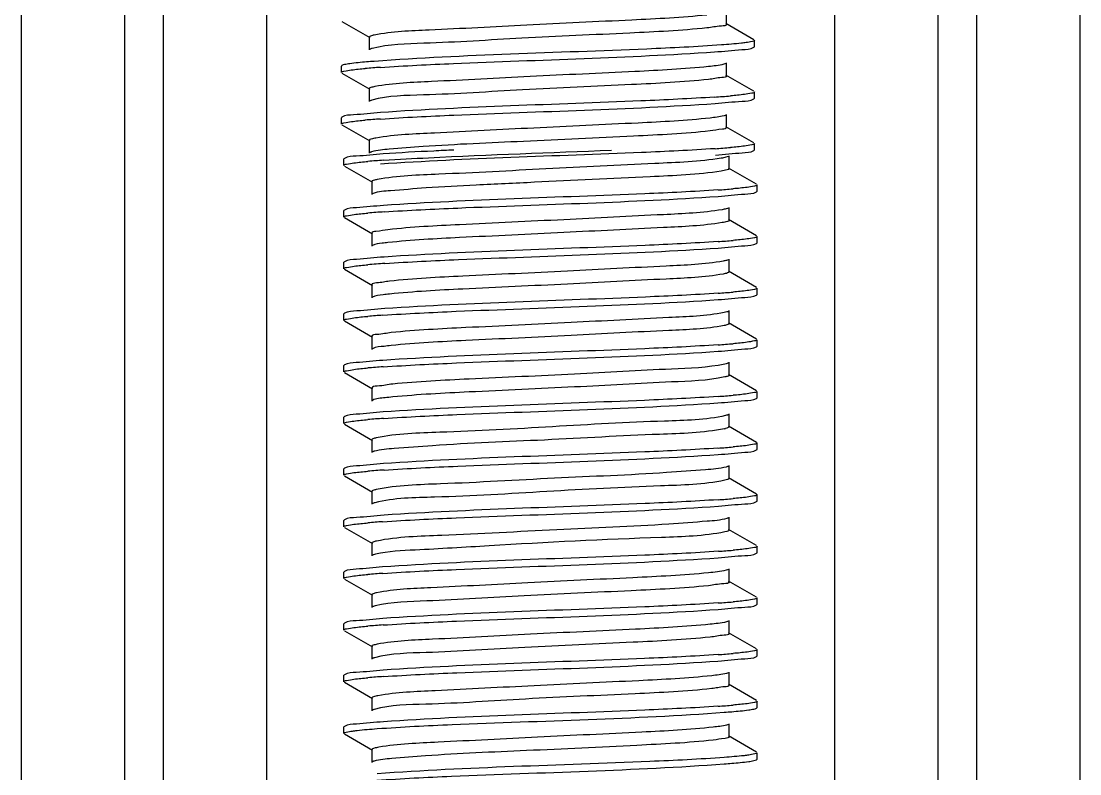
# Model space of a CAD drawing. Extents: x 27938 to 1507990, y 110129 to 923079.
# Drawn here: x 532387.5 to 532875.7, y 344855.8 to 345202.9 of the extents above; entities that cross this region are included whole.
import ezdxf

# ---------------------------------------------------------------- set-up
doc = ezdxf.new("R2010")
doc.units = 0
doc.header["$LTSCALE"] = 1000
doc.header["$MEASUREMENT"] = 0

msp = doc.modelspace()

# ---------------------------------------------------------------- linework, layer by layer
at = {"linetype": 'Continuous'}
for p, q in [((532387.5, 346328.15), (532387.5, 341587.12)), ((532435.13, 346328.15), (532435.13, 341587.12)), ((532452.99, 346328.15), (532452.99, 341587.12)), ((532500.61, 346328.15), (532500.61, 341587.12)), ((532762.55, 346328.15), (532762.55, 341587.12)), ((532810.18, 346328.15), (532810.18, 341587.12)), ((532828.04, 346328.15), (532828.04, 341587.12)), ((532875.66, 346328.15), (532875.66, 341587.12)), ((532712.76, 345201.56), (532712.76, 345207.51)), ((532535.37, 345202.79), (532548.29, 345195.31)), ((532725.42, 345194.38), (532712.5, 345201.86)), ((532548.03, 345195.61), (532548.03, 345189.65)), ((532725.42, 345190.88), (532725.65, 345191.14)), ((532725.65, 345191.14), (532725.65, 345194.12)), ((532725.65, 345191.14), (532725.65, 345194.12)), ((532535.37, 345182.47), (532535.14, 345182.21)), ((532535.14, 345179.24), (532535.14, 345182.21)), ((532535.14, 345179.24), (532535.14, 345182.21)), ((532712.76, 345177.75), (532712.76, 345183.7)), ((532535.37, 345178.98), (532548.29, 345171.49)), ((532725.42, 345170.57), (532712.5, 345178.05)), ((532548.03, 345171.79), (532548.03, 345165.84)), ((532725.65, 345167.33), (532725.65, 345170.31)), ((532725.65, 345167.33), (532725.65, 345170.31)), ((532725.42, 345167.07), (532725.65, 345167.33)), ((532535.37, 345158.66), (532535.14, 345158.4)), ((532535.14, 345155.42), (532535.14, 345158.4)), ((532535.14, 345155.42), (532535.14, 345158.4)), ((532712.76, 345153.94), (532712.76, 345159.89)), ((532535.37, 345155.16), (532548.29, 345147.68)), ((532725.42, 345146.75), (532712.5, 345154.24)), ((532548.03, 345147.98), (532548.03, 345142.03)), ((532725.65, 345143.52), (532725.65, 345146.49)), ((532725.65, 345143.52), (532725.65, 345146.49)), ((532713.95, 345134.88), (532713.95, 345140.84)), ((532725.42, 345143.26), (532725.65, 345143.52)), ((532536.56, 345139.61), (532536.33, 345139.35)), ((532536.33, 345136.37), (532536.33, 345139.35)), ((532536.33, 345136.37), (532536.33, 345139.35)), ((532536.56, 345136.11), (532549.48, 345128.63)), ((532726.61, 345127.7), (532713.69, 345135.19)), ((532549.22, 345128.93), (532549.22, 345122.98)), ((532726.83, 345124.47), (532726.83, 345127.44)), ((532726.83, 345124.47), (532726.83, 345127.44)), ((532549.81, 345123.43), (532549.48, 345123.28)), ((532726.61, 345124.2), (532726.83, 345124.47)), ((532713.95, 345111.07), (532713.95, 345117.02)), ((532536.56, 345115.8), (532536.33, 345115.54)), ((532536.33, 345112.56), (532536.33, 345115.54)), ((532536.33, 345112.56), (532536.33, 345115.54)), ((532536.56, 345112.3), (532549.48, 345104.82)), ((532726.61, 345103.89), (532713.69, 345111.37)), ((532549.22, 345105.12), (532549.22, 345099.16)), ((532726.83, 345100.65), (532726.83, 345103.63)), ((532726.83, 345100.65), (532726.83, 345103.63)), ((532726.61, 345100.39), (532726.83, 345100.65)), ((532536.56, 345091.98), (532536.33, 345091.72)), ((532713.95, 345087.26), (532713.95, 345093.21)), ((532536.33, 345088.75), (532536.33, 345091.72)), ((532536.33, 345088.75), (532536.33, 345091.72)), ((532536.56, 345088.49), (532549.48, 345081)), ((532726.61, 345080.08), (532713.69, 345087.56)), ((532549.22, 345081.3), (532549.22, 345075.35)), ((532726.83, 345076.84), (532726.83, 345079.82)), ((532726.83, 345076.84), (532726.83, 345079.82)), ((532726.61, 345076.58), (532726.83, 345076.84)), ((532536.56, 345068.17), (532536.33, 345067.91)), ((532536.33, 345064.93), (532536.33, 345067.91)), ((532536.33, 345064.93), (532536.33, 345067.91)), ((532713.95, 345063.45), (532713.95, 345069.4)), ((532536.56, 345064.67), (532549.48, 345057.19)), ((532726.61, 345056.26), (532713.69, 345063.75)), ((532549.22, 345057.49), (532549.22, 345051.54)), ((532726.61, 345052.77), (532726.83, 345053.03)), ((532726.83, 345053.03), (532726.83, 345056)), ((532726.83, 345053.03), (532726.83, 345056)), ((532536.56, 345044.36), (532536.33, 345044.1)), ((532536.33, 345041.12), (532536.33, 345044.1)), ((532536.33, 345041.12), (532536.33, 345044.1)), ((532713.95, 345039.63), (532713.95, 345045.59)), ((532536.56, 345040.86), (532549.48, 345033.38)), ((532726.61, 345032.45), (532713.69, 345039.93)), ((532549.22, 345033.68), (532549.22, 345027.73)), ((532726.61, 345028.95), (532726.83, 345029.21)), ((532726.83, 345029.21), (532726.83, 345032.19)), ((532726.83, 345029.21), (532726.83, 345032.19)), ((532536.56, 345020.55), (532536.33, 345020.28)), ((532536.33, 345017.31), (532536.33, 345020.28)), ((532536.33, 345017.31), (532536.33, 345020.28)), ((532713.95, 345015.82), (532713.95, 345021.77)), ((532536.56, 345017.05), (532549.48, 345009.57)), ((532726.61, 345008.64), (532713.69, 345016.12)), ((532549.22, 345009.87), (532549.22, 345003.91)), ((532726.61, 345005.14), (532726.83, 345005.4)), ((532726.83, 345005.4), (532726.83, 345008.38)), ((532726.83, 345005.4), (532726.83, 345008.38)), ((532536.56, 344996.73), (532536.33, 344996.47)), ((532536.33, 344993.5), (532536.33, 344996.47)), ((532536.33, 344993.5), (532536.33, 344996.47)), ((532713.95, 344992.01), (532713.95, 344997.96)), ((532536.56, 344993.23), (532549.48, 344985.75)), ((532712.65, 344991.33), (532711.91, 344991.16)), ((532726.61, 344984.83), (532713.69, 344992.31)), ((532549.22, 344986.05), (532549.22, 344980.1)), ((532726.83, 344981.59), (532726.83, 344984.57)), ((532726.83, 344981.59), (532726.83, 344984.57)), ((532726.61, 344981.33), (532726.83, 344981.59)), ((532536.56, 344972.92), (532536.33, 344972.66)), ((532536.33, 344969.68), (532536.33, 344972.66)), ((532536.33, 344969.68), (532536.33, 344972.66)), ((532713.95, 344968.19), (532713.95, 344974.15)), ((532536.56, 344969.42), (532549.48, 344961.94)), ((532712.93, 344967.6), (532711.95, 344967.36)), ((532726.61, 344961.01), (532713.69, 344968.5)), ((532549.22, 344962.24), (532549.22, 344956.29)), ((532726.83, 344957.78), (532726.83, 344960.75)), ((532726.83, 344957.78), (532726.83, 344960.75)), ((532726.61, 344957.52), (532726.83, 344957.78)), ((532713.95, 344944.38), (532713.95, 344950.33)), ((532536.56, 344949.11), (532536.33, 344948.85)), ((532536.33, 344945.87), (532536.33, 344948.85)), ((532536.33, 344945.87), (532536.33, 344948.85)), ((532536.56, 344945.61), (532549.48, 344938.13)), ((532726.61, 344937.2), (532713.69, 344944.68)), ((532549.22, 344938.43), (532549.22, 344932.47)), ((532726.83, 344933.96), (532726.83, 344936.94)), ((532726.83, 344933.96), (532726.83, 344936.94)), ((532726.61, 344933.7), (532726.83, 344933.96)), ((532713.95, 344920.57), (532713.95, 344926.52)), ((532536.56, 344925.29), (532536.33, 344925.03)), ((532536.33, 344922.06), (532536.33, 344925.03)), ((532536.33, 344922.06), (532536.33, 344925.03)), ((532536.56, 344921.8), (532549.48, 344914.31)), ((532726.61, 344913.39), (532713.69, 344920.87)), ((532549.22, 344914.62), (532549.22, 344908.66)), ((532726.83, 344910.15), (532726.83, 344913.13)), ((532726.61, 344909.89), (532726.83, 344910.15)), ((532536.56, 344901.48), (532536.33, 344901.22)), ((532713.95, 344896.76), (532713.95, 344902.71)), ((532536.33, 344898.24), (532536.33, 344901.22)), ((532536.33, 344898.24), (532536.33, 344901.22)), ((532536.56, 344897.98), (532549.48, 344890.5)), ((532726.61, 344889.57), (532713.69, 344897.06)), ((532549.22, 344890.8), (532549.22, 344884.85)), ((532726.83, 344886.34), (532726.83, 344889.31)), ((532726.83, 344886.34), (532726.83, 344889.31)), ((532726.61, 344886.08), (532726.83, 344886.34)), ((532536.56, 344877.67), (532536.33, 344877.41)), ((532536.33, 344874.43), (532536.33, 344877.41)), ((532536.33, 344874.43), (532536.33, 344877.41)), ((532713.95, 344872.94), (532713.95, 344878.9)), ((532536.56, 344874.17), (532549.48, 344866.69)), ((532726.61, 344865.76), (532713.69, 344873.24)), ((532549.22, 344866.99), (532549.22, 344861.04)), ((532726.61, 344862.26), (532726.83, 344862.52)), ((532726.83, 344862.52), (532726.83, 344865.5)), ((532726.83, 344862.52), (532726.83, 344865.5))]:
    msp.add_line(p, q, dxfattribs=at)
for centre, radius, start, end in [((532580.52, 344772.59), 409.92, 93.8298, 94.8034), ((532679.76, 345583.29), 416.29, 273.7844, 274.8062), ((532580.54, 344748.53), 410.18, 93.8281, 94.8033), ((532680.08, 345555.41), 412.21, 273.8119, 274.8058), ((532581.99, 344726.23), 413.44, 93.8035, 94.806), ((532681.44, 345534.28), 410.12, 273.8286, 274.8032), ((532582.35, 344697.89), 417.98, 93.7736, 94.806), ((532681.47, 345510.05), 409.71, 273.8314, 274.8033), ((532582.78, 344668.64), 423.44, 93.7393, 94.8049), ((532681.58, 345484.84), 408.3, 273.8406, 274.8036), ((532581.59, 344659.82), 408.39, 93.8392, 94.8043), ((532681.54, 345461.59), 408.86, 273.8369, 274.8034), ((532581.73, 344634.22), 410.18, 93.826, 94.8054), ((532681.46, 345438.74), 409.83, 273.8305, 274.8033), ((532581.98, 344607.29), 413.31, 93.8044, 94.806), ((532708.22, 345032.73), 18.14, 281.5383, 283.132), ((532681.44, 345415.22), 410.12, 273.8286, 274.8032), ((532582.34, 344578.99), 417.82, 93.7747, 94.806), ((532681.47, 345391.01), 409.73, 273.8312, 274.8033), ((532581.5, 344565.7), 407.26, 93.8482, 94.803), ((532681.72, 345364.13), 406.65, 273.8518, 274.8032), ((532581.59, 344540.8), 408.35, 93.8395, 94.8043), ((532681.54, 345342.48), 408.82, 273.8372, 274.8034), ((532581.73, 344515.24), 410.1, 93.8265, 94.8053), ((532681.46, 345319.66), 409.81, 273.8306, 274.8033), ((532581.97, 344488.35), 413.19, 93.8052, 94.806), ((532681.44, 345296.15), 410.12, 273.8286, 274.8032)]:
    msp.add_arc(centre, radius, start, end, dxfattribs=at)
for points, knots in [([(532703.71, 345205.72), (532692.21, 345204.56), (532664.48, 345203.14), (532621.74, 345201.29), (532582.21, 345198.95), (532558.6, 345198.14), (532550.29, 345196.5)], [0, 0, 0, 0, 0.225655, 0.541544, 0.834585, 1, 1, 1, 1]), ([(532703.71, 345199.77), (532691.88, 345198.57), (532663.43, 345197.12), (532619.85, 345195.35), (532580.44, 345192.65), (532557.1, 345192.32), (532549.38, 345190.34)], [0, 0, 0, 0, 0.230626, 0.552451, 0.845297, 1, 1, 1, 1]), ([(532712.75, 345201.56), (532712.76, 345200.74), (532708.1, 345200.68), (532705.97, 345200), (532703.71, 345199.77)], [0, 0, 0, 0, 0.265544, 1, 1, 1, 1]), ([(532550.29, 345196.5), (532549.72, 345196.38), (532549.05, 345196.23), (532548.04, 345195.85), (532548.03, 345195.61)], [0, 0, 0, 0, 0.707997, 1, 1, 1, 1]), ([(532549.38, 345190.34), (532549.16, 345190.28), (532548.79, 345190.18), (532548.43, 345190.04), (532548.3, 345189.96)], [0, 0, 0, 0, 0.585637, 1, 1, 1, 1]), ([(532710.44, 345191.95), (532698.95, 345191.11), (532645.56, 345188.5), (532592.1, 345187.45), (532550.28, 345184.38)], [0, 0, 0, 0, 0.215463, 1, 1, 1, 1]), ([(532707.23, 345188.75), (532711.45, 345189.03), (532717.34, 345189.85), (532723.78, 345189.94), (532725.42, 345190.88)], [0, 0, 0, 0, 0.69075, 1, 1, 1, 1]), ([(532721.76, 345193.03), (532721.04, 345192.93), (532717.28, 345192.47), (532713.49, 345192.17), (532710.44, 345191.95)], [0, 0, 0, 0, 0.191405, 1, 1, 1, 1]), ([(532725.65, 345194.12), (532725.65, 345193.75), (532723.74, 345193.43), (532722.74, 345193.17), (532721.76, 345193.03)], [0, 0, 0, 0, 0.27438, 1, 1, 1, 1]), ([(532553.14, 345181.6), (532564.37, 345182.37), (532615.73, 345184.84), (532667.16, 345186.05), (532707.23, 345188.75)], [0, 0, 0, 0, 0.218807, 1, 1, 1, 1]), ([(532535.14, 345179.24), (532535.14, 345179.67), (532537.43, 345179.95), (532538.59, 345180.27), (532539.74, 345180.42)], [0, 0, 0, 0, 0.271502, 1, 1, 1, 1]), ([(532539, 345183.3), (532538.21, 345183.18), (532537, 345182.97), (532535.76, 345182.69), (532535.37, 345182.47)], [0, 0, 0, 0, 0.64305, 1, 1, 1, 1]), ([(532550.28, 345184.38), (532549.12, 345184.29), (532545.35, 345184), (532541.59, 345183.66), (532539, 345183.3)], [0, 0, 0, 0, 0.307527, 1, 1, 1, 1]), ([(532704.45, 345181.98), (532693.18, 345180.8), (532665.73, 345179.4), (532623.14, 345177.52), (532583.23, 345175.25), (532559.25, 345174.33), (532550.65, 345172.75)], [0, 0, 0, 0, 0.220681, 0.534812, 0.829794, 1, 1, 1, 1]), ([(532712.5, 345183.4), (532712.2, 345183.23), (532709.54, 345182.48), (532706.82, 345182.23), (532704.45, 345181.98)], [0, 0, 0, 0, 0.125952, 1, 1, 1, 1]), ([(532704.45, 345176.03), (532692.67, 345174.79), (532664.09, 345173.34), (532620.17, 345171.59), (532580.44, 345168.75), (532556.88, 345168.58), (532549.21, 345166.48)], [0, 0, 0, 0, 0.228367, 0.551843, 0.846598, 1, 1, 1, 1]), ([(532712.75, 345177.75), (532712.76, 345176.99), (532708.5, 345176.87), (532706.53, 345176.25), (532704.45, 345176.03)], [0, 0, 0, 0, 0.266345, 1, 1, 1, 1]), ([(532550.65, 345172.75), (532549.99, 345172.63), (532549.25, 345172.46), (532548.04, 345172.07), (532548.03, 345171.79)], [0, 0, 0, 0, 0.71244, 1, 1, 1, 1]), ([(532725.65, 345170.31), (532725.65, 345169.87), (532723.35, 345169.59), (532722.18, 345169.27), (532721.02, 345169.12)], [0, 0, 0, 0, 0.271396, 1, 1, 1, 1]), ([(532549.21, 345166.48), (532549.03, 345166.43), (532548.72, 345166.34), (532548.41, 345166.21), (532548.3, 345166.14)], [0, 0, 0, 0, 0.578205, 1, 1, 1, 1]), ([(532707.23, 345167.91), (532695.94, 345167.15), (532644.57, 345164.68), (532593.15, 345163.49), (532553.14, 345160.77)], [0, 0, 0, 0, 0.220215, 1, 1, 1, 1]), ([(532707.49, 345164.95), (532711.64, 345165.23), (532717.46, 345166.04), (532723.8, 345166.14), (532725.42, 345167.07)], [0, 0, 0, 0, 0.690494, 1, 1, 1, 1]), ([(532553.14, 345160.77), (532549.03, 345160.49), (532543.26, 345159.69), (532536.97, 345159.58), (532535.37, 345158.66)], [0, 0, 0, 0, 0.690325, 1, 1, 1, 1]), ([(532553.16, 345157.79), (532564.41, 345158.56), (532615.86, 345161.04), (532667.36, 345162.23), (532707.49, 345164.95)], [0, 0, 0, 0, 0.219095, 1, 1, 1, 1]), ([(532535.14, 345155.42), (532535.14, 345155.86), (532537.43, 345156.14), (532538.59, 345156.46), (532539.75, 345156.61)], [0, 0, 0, 0, 0.27149, 1, 1, 1, 1]), ([(532705.16, 345158.25), (532694.13, 345157.04), (532666.99, 345155.66), (532624.6, 345153.75), (532584.34, 345151.54), (532559.98, 345150.53), (532551.09, 345149.02)], [0, 0, 0, 0, 0.215579, 0.527777, 0.824697, 1, 1, 1, 1]), ([(532712.5, 345159.59), (532712.22, 345159.43), (532709.8, 345158.72), (532707.32, 345158.48), (532705.16, 345158.25)], [0, 0, 0, 0, 0.128341, 1, 1, 1, 1]), ([(532705.16, 345152.29), (532693.46, 345151.01), (532664.74, 345149.64), (532620.64, 345147.45), (532583, 345145.94), (532559.72, 345144.03), (532551.72, 345143.4), (532549.07, 345142.63)], [0, 0, 0, 0, 0.225842, 0.550753, 0.847452, 0.947141, 1, 1, 1, 1]), ([(532712.75, 345153.94), (532712.76, 345153.24), (532708.88, 345153.06), (532707.06, 345152.5), (532705.16, 345152.29)], [0, 0, 0, 0, 0.267239, 1, 1, 1, 1]), ([(532551.09, 345149.02), (532550.32, 345148.89), (532549.47, 345148.69), (532548.04, 345148.29), (532548.03, 345147.98)], [0, 0, 0, 0, 0.716487, 1, 1, 1, 1]), ([(532725.65, 345146.49), (532725.65, 345146.06), (532723.37, 345145.78), (532722.21, 345145.46), (532721.06, 345145.31)], [0, 0, 0, 0, 0.271545, 1, 1, 1, 1]), ([(532554.37, 345141.72), (532550.25, 345141.44), (532544.47, 345140.64), (532538.17, 345140.53), (532536.56, 345139.61)], [0, 0, 0, 0, 0.69038, 1, 1, 1, 1]), ([(532549.07, 345142.63), (532548.92, 345142.59), (532548.66, 345142.5), (532548.4, 345142.39), (532548.3, 345142.33)], [0, 0, 0, 0, 0.571482, 1, 1, 1, 1]), ([(532707.49, 345144.11), (532696.2, 345143.35), (532644.76, 345140.88), (532593.25, 345139.68), (532553.16, 345136.96)], [0, 0, 0, 0, 0.21961, 1, 1, 1, 1]), ([(532587.07, 345143.46), (532583.96, 345143.32), (532573.05, 345142.81), (532562.15, 345142.25), (532554.37, 345141.72)], [0, 0, 0, 0, 0.285814, 1, 1, 1, 1]), ([(532554.57, 345138.76), (532561.49, 345139.22), (532596.53, 345141.08), (532631.58, 345142.29), (532659.69, 345143.46)], [0, 0, 0, 0, 0.197909, 1, 1, 1, 1]), ([(532707.66, 345141.15), (532711.77, 345141.43), (532717.53, 345142.23), (532723.82, 345142.34), (532725.42, 345143.26)], [0, 0, 0, 0, 0.690311, 1, 1, 1, 1]), ([(532536.33, 345136.37), (532536.33, 345136.8), (532538.62, 345137.09), (532539.77, 345137.4), (532540.92, 345137.55)], [0, 0, 0, 0, 0.271503, 1, 1, 1, 1]), ([(532710.31, 345139.71), (532700.19, 345138.12), (532673.14, 345137.01), (532629.75, 345134.85), (532587.16, 345132.47), (532561.07, 345131.63), (532551.73, 345129.87)], [0, 0, 0, 0, 0.193419, 0.509669, 0.820525, 1, 1, 1, 1]), ([(532713.68, 345140.54), (532713.31, 345140.32), (532712.17, 345140.03), (532711.04, 345139.82), (532710.31, 345139.71)], [0, 0, 0, 0, 0.365805, 1, 1, 1, 1]), ([(532710.31, 345133.75), (532699.48, 345132.06), (532670.66, 345130.98), (532632.99, 345128.99), (532598.57, 345127.36), (532576.35, 345126.32), (532560.66, 345124.83), (532552.32, 345124.4), (532549.81, 345123.43)], [0, 0, 0, 0, 0.204493, 0.536108, 0.703957, 0.847329, 0.949842, 1, 1, 1, 1]), ([(532713.94, 345134.88), (532713.94, 345134.52), (532712.2, 345134.13), (532711.22, 345133.9), (532710.31, 345133.75)], [0, 0, 0, 0, 0.279396, 1, 1, 1, 1]), ([(532551.73, 345129.87), (532551.09, 345129.75), (532550.38, 345129.58), (532549.22, 345129.19), (532549.22, 345128.93)], [0, 0, 0, 0, 0.711689, 1, 1, 1, 1]), ([(532726.83, 345127.44), (532726.83, 345127.01), (532724.54, 345126.72), (532723.38, 345126.41), (532722.23, 345126.26)], [0, 0, 0, 0, 0.271487, 1, 1, 1, 1]), ([(532708.82, 345125.07), (532697.58, 345124.31), (532646.16, 345121.83), (532594.68, 345120.63), (532554.57, 345117.92)], [0, 0, 0, 0, 0.219009, 1, 1, 1, 1]), ([(532554.84, 345114.96), (532566.15, 345115.72), (532617.48, 345118.19), (532668.88, 345119.38), (532708.85, 345122.1)], [0, 0, 0, 0, 0.220461, 1, 1, 1, 1]), ([(532708.85, 345122.1), (532712.96, 345122.38), (532718.72, 345123.18), (532725, 345123.28), (532726.61, 345124.2)], [0, 0, 0, 0, 0.690295, 1, 1, 1, 1]), ([(532554.57, 345117.92), (532550.4, 345117.64), (532544.56, 345116.83), (532538.18, 345116.73), (532536.56, 345115.8)], [0, 0, 0, 0, 0.690587, 1, 1, 1, 1]), ([(532713.68, 345116.72), (532713.36, 345116.54), (532712.38, 345116.27), (532711.4, 345116.07), (532710.78, 345115.97)], [0, 0, 0, 0, 0.371889, 1, 1, 1, 1]), ([(532536.33, 345112.56), (532536.33, 345113), (532538.64, 345113.28), (532539.81, 345113.6), (532540.98, 345113.75)], [0, 0, 0, 0, 0.271316, 1, 1, 1, 1]), ([(532710.78, 345115.97), (532701.82, 345114.47), (532677.36, 345113.44), (532637.02, 345111.25), (532594.67, 345109.32), (532567.61, 345107.96), (532556.64, 345106.74)], [0, 0, 0, 0, 0.176567, 0.473968, 0.785687, 1, 1, 1, 1]), ([(532556.64, 345106.74), (532554.79, 345106.53), (532553.01, 345105.99), (532549.22, 345105.8), (532549.22, 345105.12)], [0, 0, 0, 0, 0.732504, 1, 1, 1, 1]), ([(532710.78, 345110.02), (532701.82, 345108.51), (532677.36, 345107.49), (532637.02, 345105.3), (532594.67, 345103.37), (532567.61, 345102), (532556.64, 345100.79)], [0, 0, 0, 0, 0.176567, 0.473968, 0.785687, 1, 1, 1, 1]), ([(532713.94, 345111.07), (532713.94, 345110.75), (532712.45, 345110.36), (532711.58, 345110.15), (532710.78, 345110.02)], [0, 0, 0, 0, 0.282619, 1, 1, 1, 1]), ([(532726.83, 345103.63), (532726.83, 345103.2), (532724.55, 345102.91), (532723.39, 345102.6), (532722.24, 345102.45)], [0, 0, 0, 0, 0.271508, 1, 1, 1, 1]), ([(532556.64, 345100.79), (532555.75, 345100.69), (532553.37, 345100.33), (532550.8, 345100.23), (532549.48, 345099.47)], [0, 0, 0, 0, 0.371135, 1, 1, 1, 1]), ([(532708.85, 345101.26), (532697.64, 345100.5), (532646.3, 345098.03), (532594.91, 345096.82), (532554.84, 345094.13)], [0, 0, 0, 0, 0.218674, 1, 1, 1, 1]), ([(532555.17, 345091.17), (532566.5, 345091.93), (532617.75, 345094.38), (532669.07, 345095.57), (532708.93, 345098.29)], [0, 0, 0, 0, 0.22129, 1, 1, 1, 1]), ([(532708.93, 345098.29), (532713.02, 345098.57), (532718.76, 345099.36), (532725.01, 345099.48), (532726.61, 345100.39)], [0, 0, 0, 0, 0.690211, 1, 1, 1, 1]), ([(532554.84, 345094.13), (532550.61, 345093.84), (532544.68, 345093.02), (532538.21, 345092.93), (532536.56, 345091.98)], [0, 0, 0, 0, 0.690864, 1, 1, 1, 1]), ([(532711.22, 345092.23), (532702.55, 345090.67), (532678.47, 345089.73), (532638.48, 345087.48), (532595.93, 345085.59), (532568.56, 345084.19), (532557.35, 345083)], [0, 0, 0, 0, 0.171474, 0.466939, 0.780589, 1, 1, 1, 1]), ([(532713.68, 345092.91), (532713.4, 345092.75), (532712.57, 345092.5), (532711.74, 345092.33), (532711.22, 345092.23)], [0, 0, 0, 0, 0.378691, 1, 1, 1, 1]), ([(532536.33, 345088.75), (532536.33, 345089.19), (532538.68, 345089.47), (532539.87, 345089.79), (532541.05, 345089.94)], [0, 0, 0, 0, 0.271062, 1, 1, 1, 1]), ([(532713.94, 345087.26), (532713.94, 345086.98), (532712.68, 345086.58), (532711.91, 345086.4), (532711.22, 345086.28)], [0, 0, 0, 0, 0.286481, 1, 1, 1, 1]), ([(532557.35, 345083), (532555.32, 345082.79), (532553.39, 345082.19), (532549.22, 345082.05), (532549.22, 345081.3)], [0, 0, 0, 0, 0.733441, 1, 1, 1, 1]), ([(532711.22, 345086.28), (532702.55, 345084.72), (532678.47, 345083.78), (532638.48, 345081.53), (532595.93, 345079.63), (532568.56, 345078.24), (532557.35, 345077.05)], [0, 0, 0, 0, 0.171474, 0.466939, 0.780589, 1, 1, 1, 1]), ([(532708.93, 345077.45), (532697.76, 345076.69), (532646.51, 345074.22), (532595.2, 345073), (532555.17, 345070.33)], [0, 0, 0, 0, 0.218156, 1, 1, 1, 1]), ([(532726.83, 345079.82), (532726.83, 345079.39), (532724.56, 345079.1), (532723.41, 345078.79), (532722.26, 345078.64)], [0, 0, 0, 0, 0.271591, 1, 1, 1, 1]), ([(532557.35, 345077.05), (532556.36, 345076.94), (532553.75, 345076.56), (532550.93, 345076.49), (532549.48, 345075.65)], [0, 0, 0, 0, 0.373237, 1, 1, 1, 1]), ([(532554.25, 345067.3), (532565.53, 345068.06), (532617.08, 345070.55), (532668.69, 345071.74), (532708.9, 345074.48)], [0, 0, 0, 0, 0.219098, 1, 1, 1, 1]), ([(532708.9, 345074.48), (532713, 345074.76), (532718.75, 345075.55), (532725.01, 345075.66), (532726.61, 345076.58)], [0, 0, 0, 0, 0.690244, 1, 1, 1, 1]), ([(532555.17, 345070.33), (532550.86, 345070.05), (532544.82, 345069.21), (532538.23, 345069.13), (532536.56, 345068.17)], [0, 0, 0, 0, 0.691174, 1, 1, 1, 1]), ([(532711.63, 345068.5), (532703.25, 345066.86), (532679.56, 345066.03), (532639.93, 345063.71), (532597.21, 345061.85), (532569.53, 345060.43), (532558.08, 345059.27)], [0, 0, 0, 0, 0.166363, 0.459884, 0.775471, 1, 1, 1, 1]), ([(532713.68, 345069.1), (532713.44, 345068.96), (532712.75, 345068.74), (532712.06, 345068.58), (532711.63, 345068.5)], [0, 0, 0, 0, 0.386332, 1, 1, 1, 1]), ([(532536.33, 345064.93), (532536.33, 345065.36), (532538.6, 345065.65), (532539.75, 345065.96), (532540.89, 345066.11)], [0, 0, 0, 0, 0.27163, 1, 1, 1, 1]), ([(532711.63, 345062.54), (532703.25, 345060.91), (532679.56, 345060.08), (532639.93, 345057.75), (532597.21, 345055.9), (532569.53, 345054.48), (532558.08, 345053.31)], [0, 0, 0, 0, 0.166363, 0.459884, 0.775471, 1, 1, 1, 1]), ([(532713.94, 345063.45), (532713.94, 345063.2), (532712.89, 345062.81), (532712.21, 345062.66), (532711.63, 345062.54)], [0, 0, 0, 0, 0.291155, 1, 1, 1, 1]), ([(532558.08, 345059.27), (532555.87, 345059.04), (532553.78, 345058.37), (532549.22, 345058.3), (532549.22, 345057.49)], [0, 0, 0, 0, 0.734279, 1, 1, 1, 1]), ([(532558.08, 345053.31), (532556.99, 345053.2), (532554.15, 345052.79), (532551.05, 345052.75), (532549.48, 345051.84)], [0, 0, 0, 0, 0.37517, 1, 1, 1, 1]), ([(532708.9, 345053.64), (532697.62, 345052.87), (532646.06, 345050.39), (532594.45, 345049.2), (532554.25, 345046.46)], [0, 0, 0, 0, 0.219155, 1, 1, 1, 1]), ([(532708.84, 345050.66), (532712.95, 345050.94), (532718.72, 345051.74), (532725, 345051.85), (532726.61, 345052.77)], [0, 0, 0, 0, 0.690303, 1, 1, 1, 1]), ([(532726.83, 345056), (532726.83, 345055.57), (532724.55, 345055.29), (532723.4, 345054.97), (532722.25, 345054.82)], [0, 0, 0, 0, 0.271553, 1, 1, 1, 1]), ([(532554.36, 345043.49), (532565.64, 345044.26), (532617.14, 345046.74), (532668.69, 345047.93), (532708.84, 345050.66)], [0, 0, 0, 0, 0.219327, 1, 1, 1, 1]), ([(532554.25, 345046.46), (532550.15, 345046.18), (532544.41, 345045.39), (532538.16, 345045.28), (532536.56, 345044.36)], [0, 0, 0, 0, 0.690244, 1, 1, 1, 1]), ([(532712, 345044.76), (532703.93, 345043.04), (532680.63, 345042.34), (532641.39, 345039.93), (532598.5, 345038.11), (532570.53, 345036.68), (532558.84, 345035.53)], [0, 0, 0, 0, 0.16123, 0.452798, 0.770329, 1, 1, 1, 1]), ([(532713.68, 345045.28), (532713.48, 345045.17), (532712.92, 345044.97), (532712.35, 345044.83), (532712, 345044.76)], [0, 0, 0, 0, 0.394958, 1, 1, 1, 1]), ([(532536.33, 345041.12), (532536.33, 345041.55), (532538.6, 345041.84), (532539.75, 345042.15), (532540.9, 345042.3)], [0, 0, 0, 0, 0.27161, 1, 1, 1, 1]), ([(532712, 345038.81), (532703.93, 345037.09), (532680.63, 345036.39), (532641.39, 345033.98), (532598.5, 345032.16), (532570.53, 345030.72), (532558.84, 345029.58)], [0, 0, 0, 0, 0.16123, 0.452798, 0.770329, 1, 1, 1, 1]), ([(532713.94, 345039.63), (532713.94, 345039.42), (532713.08, 345039.05), (532712.49, 345038.91), (532712, 345038.81)], [0, 0, 0, 0, 0.296864, 1, 1, 1, 1]), ([(532558.84, 345035.53), (532556.44, 345035.29), (532554.19, 345034.56), (532549.22, 345034.55), (532549.22, 345033.68)], [0, 0, 0, 0, 0.734941, 1, 1, 1, 1]), ([(532558.84, 345029.58), (532557.65, 345029.46), (532554.56, 345029.02), (532551.19, 345029.02), (532549.48, 345028.03)], [0, 0, 0, 0, 0.376916, 1, 1, 1, 1]), ([(532708.84, 345029.82), (532697.57, 345029.06), (532646.08, 345026.58), (532594.52, 345025.38), (532554.36, 345022.66)], [0, 0, 0, 0, 0.219173, 1, 1, 1, 1]), ([(532708.82, 345026.85), (532712.94, 345027.13), (532718.71, 345027.92), (532725, 345028.03), (532726.61, 345028.95)], [0, 0, 0, 0, 0.690321, 1, 1, 1, 1]), ([(532726.83, 345032.19), (532726.83, 345031.76), (532724.55, 345031.47), (532723.39, 345031.16), (532722.23, 345031.01)], [0, 0, 0, 0, 0.271502, 1, 1, 1, 1]), ([(532554.56, 345019.69), (532565.85, 345020.45), (532617.27, 345022.93), (532668.75, 345024.12), (532708.82, 345026.85)], [0, 0, 0, 0, 0.219774, 1, 1, 1, 1]), ([(532554.36, 345022.66), (532550.24, 345022.38), (532544.46, 345021.57), (532538.17, 345021.47), (532536.56, 345020.55)], [0, 0, 0, 0, 0.690375, 1, 1, 1, 1]), ([(532712.34, 345021.02), (532703.16, 345018.87), (532676.24, 345018.48), (532632.41, 345015.81), (532588.15, 345013.35), (532560.81, 345012.71), (532551.22, 345010.7)], [0, 0, 0, 0, 0.175258, 0.495335, 0.818042, 1, 1, 1, 1]), ([(532713.68, 345021.47), (532713.52, 345021.38), (532713.07, 345021.21), (532712.62, 345021.09), (532712.34, 345021.02)], [0, 0, 0, 0, 0.404749, 1, 1, 1, 1]), ([(532536.33, 345017.31), (532536.33, 345017.74), (532538.62, 345018.03), (532539.77, 345018.34), (532540.92, 345018.49)], [0, 0, 0, 0, 0.271508, 1, 1, 1, 1]), ([(532711.85, 345014.96), (532702, 345012.94), (532674.1, 345012.33), (532629.34, 345009.52), (532588.43, 345008.1), (532562.33, 345006.01), (532553.26, 345005.38), (532550.28, 345004.52)], [0, 0, 0, 0, 0.186159, 0.513431, 0.833084, 0.942545, 1, 1, 1, 1]), ([(532713.94, 345015.82), (532713.94, 345015.64), (532713.26, 345015.29), (532712.75, 345015.17), (532712.34, 345015.07)], [0, 0, 0, 0, 0.303897, 1, 1, 1, 1]), ([(532551.22, 345010.7), (532550.72, 345010.6), (532550.11, 345010.46), (532549.22, 345010.08), (532549.22, 345009.87)], [0, 0, 0, 0, 0.704936, 1, 1, 1, 1]), ([(532550.28, 345004.52), (532550.12, 345004.48), (532549.85, 345004.39), (532549.59, 345004.28), (532549.48, 345004.21)], [0, 0, 0, 0, 0.573147, 1, 1, 1, 1]), ([(532708.82, 345006.01), (532697.58, 345005.24), (532646.15, 345002.77), (532594.67, 345001.57), (532554.56, 344998.86)], [0, 0, 0, 0, 0.219017, 1, 1, 1, 1]), ([(532708.85, 345003.03), (532712.96, 345003.31), (532718.72, 345004.11), (532725, 345004.22), (532726.61, 345005.14)], [0, 0, 0, 0, 0.690296, 1, 1, 1, 1]), ([(532726.83, 345008.38), (532726.83, 345007.94), (532724.54, 345007.66), (532723.38, 345007.34), (532722.23, 345007.19)], [0, 0, 0, 0, 0.271487, 1, 1, 1, 1]), ([(532554.83, 344995.9), (532566.14, 344996.66), (532617.48, 344999.12), (532668.88, 345000.32), (532708.85, 345003.03)], [0, 0, 0, 0, 0.220437, 1, 1, 1, 1]), ([(532536.33, 344993.5), (532536.33, 344993.93), (532538.64, 344994.22), (532539.81, 344994.53), (532540.97, 344994.68)], [0, 0, 0, 0, 0.271323, 1, 1, 1, 1]), ([(532554.56, 344998.86), (532550.39, 344998.57), (532544.55, 344997.76), (532538.18, 344997.66), (532536.56, 344996.73)], [0, 0, 0, 0, 0.690579, 1, 1, 1, 1]), ([(532712.65, 344997.29), (532709.53, 344996.47), (532700.27, 344995.78), (532673.95, 344993.77), (532633.12, 344992.31), (532588.63, 344989.52), (532560.98, 344988.92), (532551.26, 344986.9)], [0, 0, 0, 0, 0.059883, 0.170869, 0.490784, 0.815924, 1, 1, 1, 1]), ([(532713.68, 344997.66), (532713.55, 344997.58), (532713.21, 344997.44), (532712.86, 344997.34), (532712.65, 344997.29)], [0, 0, 0, 0, 0.415919, 1, 1, 1, 1]), ([(532711.91, 344991.16), (532702.21, 344989.14), (532674.62, 344988.5), (532630.08, 344986.08), (532586.32, 344983.24), (532559.51, 344983.08), (532550.56, 344980.78)], [0, 0, 0, 0, 0.183768, 0.508585, 0.828555, 1, 1, 1, 1]), ([(532713.94, 344992.01), (532713.94, 344991.85), (532713.41, 344991.53), (532712.98, 344991.42), (532712.65, 344991.33)], [0, 0, 0, 0, 0.312635, 1, 1, 1, 1]), ([(532551.26, 344986.9), (532550.75, 344986.79), (532550.13, 344986.65), (532549.22, 344986.27), (532549.22, 344986.05)], [0, 0, 0, 0, 0.705352, 1, 1, 1, 1]), ([(532726.83, 344984.57), (532726.83, 344984.13), (532724.55, 344983.85), (532723.39, 344983.53), (532722.24, 344983.38)], [0, 0, 0, 0, 0.271507, 1, 1, 1, 1]), ([(532550.56, 344980.78), (532550.34, 344980.73), (532549.98, 344980.62), (532549.62, 344980.48), (532549.48, 344980.4)], [0, 0, 0, 0, 0.58569, 1, 1, 1, 1]), ([(532708.85, 344982.2), (532697.63, 344981.44), (532646.3, 344978.96), (532594.9, 344977.75), (532554.83, 344975.06)], [0, 0, 0, 0, 0.218687, 1, 1, 1, 1]), ([(532709.03, 344979.23), (532713.1, 344979.51), (532718.8, 344980.3), (532725.02, 344980.42), (532726.61, 344981.33)], [0, 0, 0, 0, 0.690104, 1, 1, 1, 1]), ([(532554.83, 344975.06), (532550.6, 344974.78), (532544.67, 344973.96), (532538.21, 344973.87), (532536.56, 344972.92)], [0, 0, 0, 0, 0.690854, 1, 1, 1, 1]), ([(532554.17, 344972.04), (532565.46, 344972.81), (532617.08, 344975.3), (532668.77, 344976.48), (532709.03, 344979.23)], [0, 0, 0, 0, 0.219037, 1, 1, 1, 1]), ([(532536.33, 344969.68), (532536.33, 344970.11), (532538.61, 344970.4), (532539.76, 344970.71), (532540.91, 344970.86)], [0, 0, 0, 0, 0.271601, 1, 1, 1, 1]), ([(532712.93, 344973.55), (532709.97, 344972.68), (532700.93, 344972.06), (532674.86, 344969.96), (532633.94, 344968.55), (532589.14, 344965.73), (532561.2, 344965.12), (532551.33, 344963.1)], [0, 0, 0, 0, 0.057053, 0.166257, 0.485855, 0.813479, 1, 1, 1, 1]), ([(532713.68, 344973.85), (532713.58, 344973.79), (532713.33, 344973.68), (532713.08, 344973.59), (532712.93, 344973.55)], [0, 0, 0, 0, 0.42873, 1, 1, 1, 1]), ([(532711.95, 344967.36), (532702.38, 344965.35), (532665.88, 344964.43), (532618.36, 344961.87), (532574.49, 344959.16), (532556.84, 344958.43), (532550.87, 344957.05)], [0, 0, 0, 0, 0.18168, 0.674077, 0.886101, 1, 1, 1, 1]), ([(532713.94, 344968.19), (532713.94, 344968.06), (532713.54, 344967.77), (532713.19, 344967.67), (532712.93, 344967.6)], [0, 0, 0, 0, 0.323571, 1, 1, 1, 1]), ([(532551.33, 344963.1), (532550.8, 344962.99), (532550.17, 344962.85), (532549.22, 344962.47), (532549.22, 344962.24)], [0, 0, 0, 0, 0.706175, 1, 1, 1, 1]), ([(532726.83, 344960.75), (532726.83, 344960.32), (532724.57, 344960.04), (532723.42, 344959.72), (532722.27, 344959.58)], [0, 0, 0, 0, 0.271649, 1, 1, 1, 1]), ([(532550.87, 344957.05), (532550.59, 344956.98), (532550.12, 344956.86), (532549.65, 344956.69), (532549.48, 344956.59)], [0, 0, 0, 0, 0.596673, 1, 1, 1, 1]), ([(532709.03, 344958.4), (532697.75, 344957.63), (532646.12, 344955.14), (532594.44, 344953.95), (532554.17, 344951.2)], [0, 0, 0, 0, 0.218917, 1, 1, 1, 1]), ([(532554.24, 344948.23), (532565.52, 344949), (532617.08, 344951.48), (532668.69, 344952.67), (532708.9, 344955.41)], [0, 0, 0, 0, 0.219094, 1, 1, 1, 1]), ([(532708.9, 344955.41), (532713, 344955.69), (532718.75, 344956.49), (532725.01, 344956.6), (532726.61, 344957.52)], [0, 0, 0, 0, 0.690241, 1, 1, 1, 1]), ([(532554.17, 344951.2), (532550.09, 344950.92), (532544.38, 344950.13), (532538.15, 344950.02), (532536.56, 344949.11)], [0, 0, 0, 0, 0.690151, 1, 1, 1, 1]), ([(532536.33, 344945.87), (532536.33, 344946.3), (532538.6, 344946.59), (532539.75, 344946.9), (532540.89, 344947.05)], [0, 0, 0, 0, 0.27163, 1, 1, 1, 1]), ([(532704.43, 344948.5), (532692.84, 344947.35), (532665.06, 344945.93), (532622.36, 344944.09), (532583.05, 344941.75), (532559.64, 344940.95), (532551.42, 344939.3)], [0, 0, 0, 0, 0.227968, 0.544065, 0.835946, 1, 1, 1, 1]), ([(532713.68, 344950.03), (532713.35, 344949.84), (532710.28, 344949.02), (532707.17, 344948.76), (532704.43, 344948.5)], [0, 0, 0, 0, 0.122428, 1, 1, 1, 1]), ([(532704.43, 344942.54), (532692.59, 344941.37), (532664.24, 344939.92), (532620.88, 344938.15), (532581.66, 344935.53), (532558.46, 344935.09), (532550.7, 344933.19)], [0, 0, 0, 0, 0.231868, 0.552576, 0.844286, 1, 1, 1, 1]), ([(532713.94, 344944.38), (532713.95, 344943.52), (532709.03, 344943.5), (532706.81, 344942.78), (532704.43, 344942.54)], [0, 0, 0, 0, 0.265144, 1, 1, 1, 1]), ([(532551.42, 344939.3), (532550.86, 344939.19), (532550.21, 344939.05), (532549.23, 344938.66), (532549.22, 344938.43)], [0, 0, 0, 0, 0.707243, 1, 1, 1, 1]), ([(532726.83, 344936.94), (532726.83, 344936.51), (532724.55, 344936.22), (532723.4, 344935.91), (532722.25, 344935.76)], [0, 0, 0, 0, 0.271555, 1, 1, 1, 1]), ([(532550.7, 344933.19), (532550.45, 344933.13), (532550.04, 344933.02), (532549.64, 344932.86), (532549.48, 344932.78)], [0, 0, 0, 0, 0.590543, 1, 1, 1, 1]), ([(532708.9, 344934.58), (532697.62, 344933.81), (532646.07, 344931.32), (532594.45, 344930.14), (532554.24, 344927.4)], [0, 0, 0, 0, 0.219151, 1, 1, 1, 1]), ([(532554.36, 344924.43), (532565.64, 344925.19), (532617.13, 344927.67), (532668.69, 344928.86), (532708.84, 344931.6)], [0, 0, 0, 0, 0.219316, 1, 1, 1, 1]), ([(532708.84, 344931.6), (532712.95, 344931.88), (532718.72, 344932.67), (532725, 344932.78), (532726.61, 344933.7)], [0, 0, 0, 0, 0.690302, 1, 1, 1, 1]), ([(532554.24, 344927.4), (532550.15, 344927.12), (532544.41, 344926.32), (532538.16, 344926.21), (532536.56, 344925.29)], [0, 0, 0, 0, 0.690241, 1, 1, 1, 1]), ([(532713.68, 344926.22), (532713.37, 344926.04), (532710.56, 344925.26), (532707.7, 344925.02), (532705.19, 344924.76)], [0, 0, 0, 0, 0.124553, 1, 1, 1, 1]), ([(532536.33, 344922.06), (532536.33, 344922.49), (532538.6, 344922.77), (532539.75, 344923.09), (532540.9, 344923.23)], [0, 0, 0, 0, 0.271612, 1, 1, 1, 1]), ([(532705.19, 344924.76), (532693.77, 344923.59), (532666.14, 344922.18), (532623.44, 344920.31), (532583.76, 344918), (532560.01, 344917.15), (532551.6, 344915.53)], [0, 0, 0, 0, 0.223808, 0.539121, 0.832916, 1, 1, 1, 1]), ([(532705.19, 344918.81), (532693.38, 344917.59), (532664.87, 344916.14), (532621.15, 344914.38), (532581.62, 344911.62), (532558.2, 344911.36), (532550.5, 344909.33)], [0, 0, 0, 0, 0.229779, 0.552271, 0.845852, 1, 1, 1, 1]), ([(532713.94, 344920.57), (532713.95, 344919.77), (532709.44, 344919.69), (532707.38, 344919.03), (532705.19, 344918.81)], [0, 0, 0, 0, 0.265825, 1, 1, 1, 1]), ([(532551.6, 344915.53), (532551, 344915.41), (532550.31, 344915.25), (532549.23, 344914.87), (532549.22, 344914.62)], [0, 0, 0, 0, 0.709559, 1, 1, 1, 1]), ([(532726.83, 344913.13), (532726.83, 344912.69), (532724.55, 344912.41), (532723.39, 344912.09), (532722.23, 344911.94)], [0, 0, 0, 0, 0.271503, 1, 1, 1, 1]), ([(532550.5, 344909.33), (532550.29, 344909.28), (532549.95, 344909.18), (532549.61, 344909.04), (532549.48, 344908.96)], [0, 0, 0, 0, 0.582657, 1, 1, 1, 1]), ([(532708.84, 344910.76), (532697.57, 344909.99), (532646.08, 344907.51), (532594.52, 344906.32), (532554.36, 344903.59)], [0, 0, 0, 0, 0.219176, 1, 1, 1, 1]), ([(532554.55, 344900.63), (532565.84, 344901.39), (532617.26, 344903.86), (532668.75, 344905.06), (532708.82, 344907.78)], [0, 0, 0, 0, 0.219756, 1, 1, 1, 1]), ([(532708.82, 344907.78), (532712.94, 344908.06), (532718.71, 344908.86), (532725, 344908.97), (532726.61, 344909.89)], [0, 0, 0, 0, 0.690321, 1, 1, 1, 1]), ([(532554.36, 344903.59), (532550.24, 344903.31), (532544.46, 344902.51), (532538.17, 344902.4), (532536.56, 344901.48)], [0, 0, 0, 0, 0.690369, 1, 1, 1, 1]), ([(532713.69, 344902.41), (532713.4, 344902.24), (532710.83, 344901.5), (532708.21, 344901.27), (532705.92, 344901.02)], [0, 0, 0, 0, 0.126851, 1, 1, 1, 1]), ([(532536.33, 344898.24), (532536.33, 344898.68), (532538.61, 344898.96), (532539.77, 344899.28), (532540.92, 344899.43)], [0, 0, 0, 0, 0.271513, 1, 1, 1, 1]), ([(532705.92, 344901.02), (532694.74, 344899.83), (532667.41, 344898.44), (532624.89, 344896.54), (532584.85, 344894.3), (532560.72, 344893.35), (532552.01, 344891.79)], [0, 0, 0, 0, 0.218693, 0.532071, 0.827808, 1, 1, 1, 1]), ([(532713.94, 344896.76), (532713.95, 344896.02), (532709.84, 344895.88), (532707.93, 344895.28), (532705.92, 344895.07)], [0, 0, 0, 0, 0.266653, 1, 1, 1, 1]), ([(532552.01, 344891.79), (532551.3, 344891.67), (532550.52, 344891.48), (532549.22, 344891.09), (532549.22, 344890.8)], [0, 0, 0, 0, 0.714126, 1, 1, 1, 1]), ([(532705.92, 344895.07), (532694.17, 344893.81), (532665.54, 344892.36), (532621.49, 344890.62), (532581.65, 344887.72), (532558, 344887.62), (532550.34, 344885.47)], [0, 0, 0, 0, 0.227419, 0.551484, 0.846998, 1, 1, 1, 1]), ([(532708.82, 344886.95), (532697.57, 344886.18), (532646.15, 344883.7), (532594.67, 344882.5), (532554.55, 344879.79)], [0, 0, 0, 0, 0.219025, 1, 1, 1, 1]), ([(532726.83, 344889.31), (532726.83, 344888.88), (532724.54, 344888.6), (532723.38, 344888.28), (532722.23, 344888.13)], [0, 0, 0, 0, 0.271487, 1, 1, 1, 1]), ([(532550.34, 344885.47), (532550.17, 344885.43), (532549.88, 344885.34), (532549.6, 344885.22), (532549.48, 344885.15)], [0, 0, 0, 0, 0.575512, 1, 1, 1, 1]), ([(532551.65, 344876.61), (532563.15, 344877.45), (532616.51, 344880.05), (532669.96, 344881.1), (532711.74, 344884.17)], [0, 0, 0, 0, 0.215786, 1, 1, 1, 1]), ([(532711.74, 344884.17), (532712.89, 344884.26), (532716.65, 344884.55), (532720.4, 344884.89), (532722.98, 344885.26)], [0, 0, 0, 0, 0.307514, 1, 1, 1, 1]), ([(532722.98, 344885.26), (532723.77, 344885.37), (532724.99, 344885.58), (532726.22, 344885.86), (532726.61, 344886.08)], [0, 0, 0, 0, 0.642945, 1, 1, 1, 1]), ([(532554.55, 344879.79), (532550.39, 344879.51), (532544.55, 344878.7), (532538.18, 344878.6), (532536.56, 344877.67)], [0, 0, 0, 0, 0.690571, 1, 1, 1, 1]), ([(532706.62, 344877.29), (532695.69, 344876.07), (532668.67, 344874.7), (532626.35, 344872.77), (532585.97, 344870.59), (532561.45, 344869.55), (532552.45, 344868.05)], [0, 0, 0, 0, 0.213597, 0.525045, 0.822717, 1, 1, 1, 1]), ([(532713.69, 344878.59), (532713.42, 344878.44), (532711.09, 344877.75), (532708.7, 344877.52), (532706.62, 344877.29)], [0, 0, 0, 0, 0.129326, 1, 1, 1, 1]), ([(532536.33, 344874.43), (532536.33, 344874.81), (532538.26, 344875.12), (532539.27, 344875.38), (532540.26, 344875.52)], [0, 0, 0, 0, 0.274205, 1, 1, 1, 1]), ([(532540.26, 344875.52), (532540.98, 344875.62), (532544.77, 344876.08), (532548.57, 344876.39), (532551.65, 344876.61)], [0, 0, 0, 0, 0.191525, 1, 1, 1, 1]), ([(532713.94, 344872.94), (532713.95, 344872.27), (532710.21, 344872.07), (532708.45, 344871.54), (532706.62, 344871.33)], [0, 0, 0, 0, 0.267648, 1, 1, 1, 1]), ([(532552.45, 344868.05), (532551.64, 344867.92), (532550.75, 344867.71), (532549.22, 344867.31), (532549.22, 344866.99)], [0, 0, 0, 0, 0.71787, 1, 1, 1, 1]), ([(532706.62, 344871.33), (532694.95, 344870.03), (532666.2, 344868.67), (532622, 344866.46), (532584.2, 344864.96), (532560.86, 344863.03), (532552.85, 344862.41), (532550.22, 344861.63)], [0, 0, 0, 0, 0.224806, 0.550241, 0.84772, 0.947459, 1, 1, 1, 1]), ([(532711.74, 344863.34), (532700.29, 344862.5), (532646.92, 344859.89), (532593.48, 344858.83), (532551.65, 344855.77)], [0, 0, 0, 0, 0.214949, 1, 1, 1, 1]), ([(532722.98, 344864.42), (532722.27, 344864.32), (532718.53, 344863.86), (532714.78, 344863.56), (532711.74, 344863.34)], [0, 0, 0, 0, 0.191311, 1, 1, 1, 1]), ([(532726.83, 344865.5), (532726.83, 344865.13), (532724.95, 344864.81), (532723.95, 344864.56), (532722.98, 344864.42)], [0, 0, 0, 0, 0.274554, 1, 1, 1, 1]), ([(532550.22, 344861.63), (532550.07, 344861.58), (532549.82, 344861.5), (532549.58, 344861.39), (532549.48, 344861.34)], [0, 0, 0, 0, 0.569048, 1, 1, 1, 1]), ([(532551.52, 344852.79), (532563, 344853.63), (532616.4, 344856.23), (532669.87, 344857.28), (532711.7, 344860.36)], [0, 0, 0, 0, 0.215407, 1, 1, 1, 1]), ([(532711.7, 344860.36), (532712.86, 344860.44), (532716.62, 344860.74), (532720.38, 344861.08), (532722.97, 344861.44)], [0, 0, 0, 0, 0.307504, 1, 1, 1, 1]), ([(532722.97, 344861.44), (532723.77, 344861.55), (532724.98, 344861.77), (532726.22, 344862.04), (532726.61, 344862.26)], [0, 0, 0, 0, 0.643054, 1, 1, 1, 1])]:
    msp.add_open_spline(points, degree=3, knots=knots, dxfattribs=at)
for points in [[(532539.74, 345180.42), (532541.89, 345180.7), (532544.04, 345180.9), (532546.2, 345181.08)], [(532721.02, 345169.12), (532718.9, 345168.85), (532716.77, 345168.65), (532714.64, 345168.47)], [(532539.75, 345156.61), (532541.89, 345156.88), (532544.04, 345157.08), (532546.2, 345157.27)], [(532721.06, 345145.31), (532718.92, 345145.03), (532716.77, 345144.84), (532714.62, 345144.65)], [(532540.92, 345137.55), (532543.06, 345137.83), (532545.21, 345138.03), (532547.36, 345138.21)], [(532722.23, 345126.26), (532720.09, 345125.98), (532717.93, 345125.78), (532715.78, 345125.6)], [(532540.98, 345113.75), (532543.09, 345114.02), (532545.21, 345114.22), (532547.34, 345114.4)], [(532722.24, 345102.45), (532720.09, 345102.17), (532717.94, 345101.97), (532715.78, 345101.79)], [(532541.05, 345089.94), (532543.13, 345090.21), (532545.22, 345090.41), (532547.32, 345090.58)], [(532722.26, 345078.64), (532720.11, 345078.36), (532717.94, 345078.16), (532715.78, 345077.97)], [(532540.89, 345066.11), (532543.05, 345066.39), (532545.22, 345066.59), (532547.39, 345066.78)], [(532722.25, 345054.82), (532720.1, 345054.54), (532717.94, 345054.34), (532715.78, 345054.16)], [(532540.9, 345042.3), (532543.05, 345042.58), (532545.21, 345042.78), (532547.37, 345042.96)], [(532722.23, 345031.01), (532720.09, 345030.73), (532717.93, 345030.53), (532715.78, 345030.35)], [(532540.92, 345018.49), (532543.06, 345018.77), (532545.21, 345018.97), (532547.36, 345019.15)], [(532722.23, 345007.19), (532720.09, 345006.92), (532717.93, 345006.72), (532715.78, 345006.53)], [(532540.97, 344994.68), (532543.09, 344994.96), (532545.21, 344995.15), (532547.34, 344995.33)], [(532722.24, 344983.38), (532720.09, 344983.1), (532717.94, 344982.9), (532715.78, 344982.72)], [(532540.91, 344970.86), (532543.06, 344971.14), (532545.23, 344971.34), (532547.4, 344971.53)], [(532722.27, 344959.58), (532720.11, 344959.29), (532717.94, 344959.09), (532715.77, 344958.91)], [(532540.89, 344947.05), (532543.05, 344947.33), (532545.22, 344947.53), (532547.39, 344947.71)], [(532722.25, 344935.76), (532720.1, 344935.48), (532717.94, 344935.28), (532715.78, 344935.1)], [(532540.9, 344923.23), (532543.05, 344923.51), (532545.21, 344923.72), (532547.37, 344923.9)], [(532722.23, 344911.94), (532720.09, 344911.67), (532717.93, 344911.47), (532715.78, 344911.28)], [(532540.92, 344899.43), (532543.06, 344899.7), (532545.21, 344899.9), (532547.36, 344900.09)], [(532722.23, 344888.13), (532720.09, 344887.85), (532717.93, 344887.65), (532715.78, 344887.47)]]:
    msp.add_open_spline(points, degree=3, dxfattribs=at)

doc.saveas('drawing.dxf')
